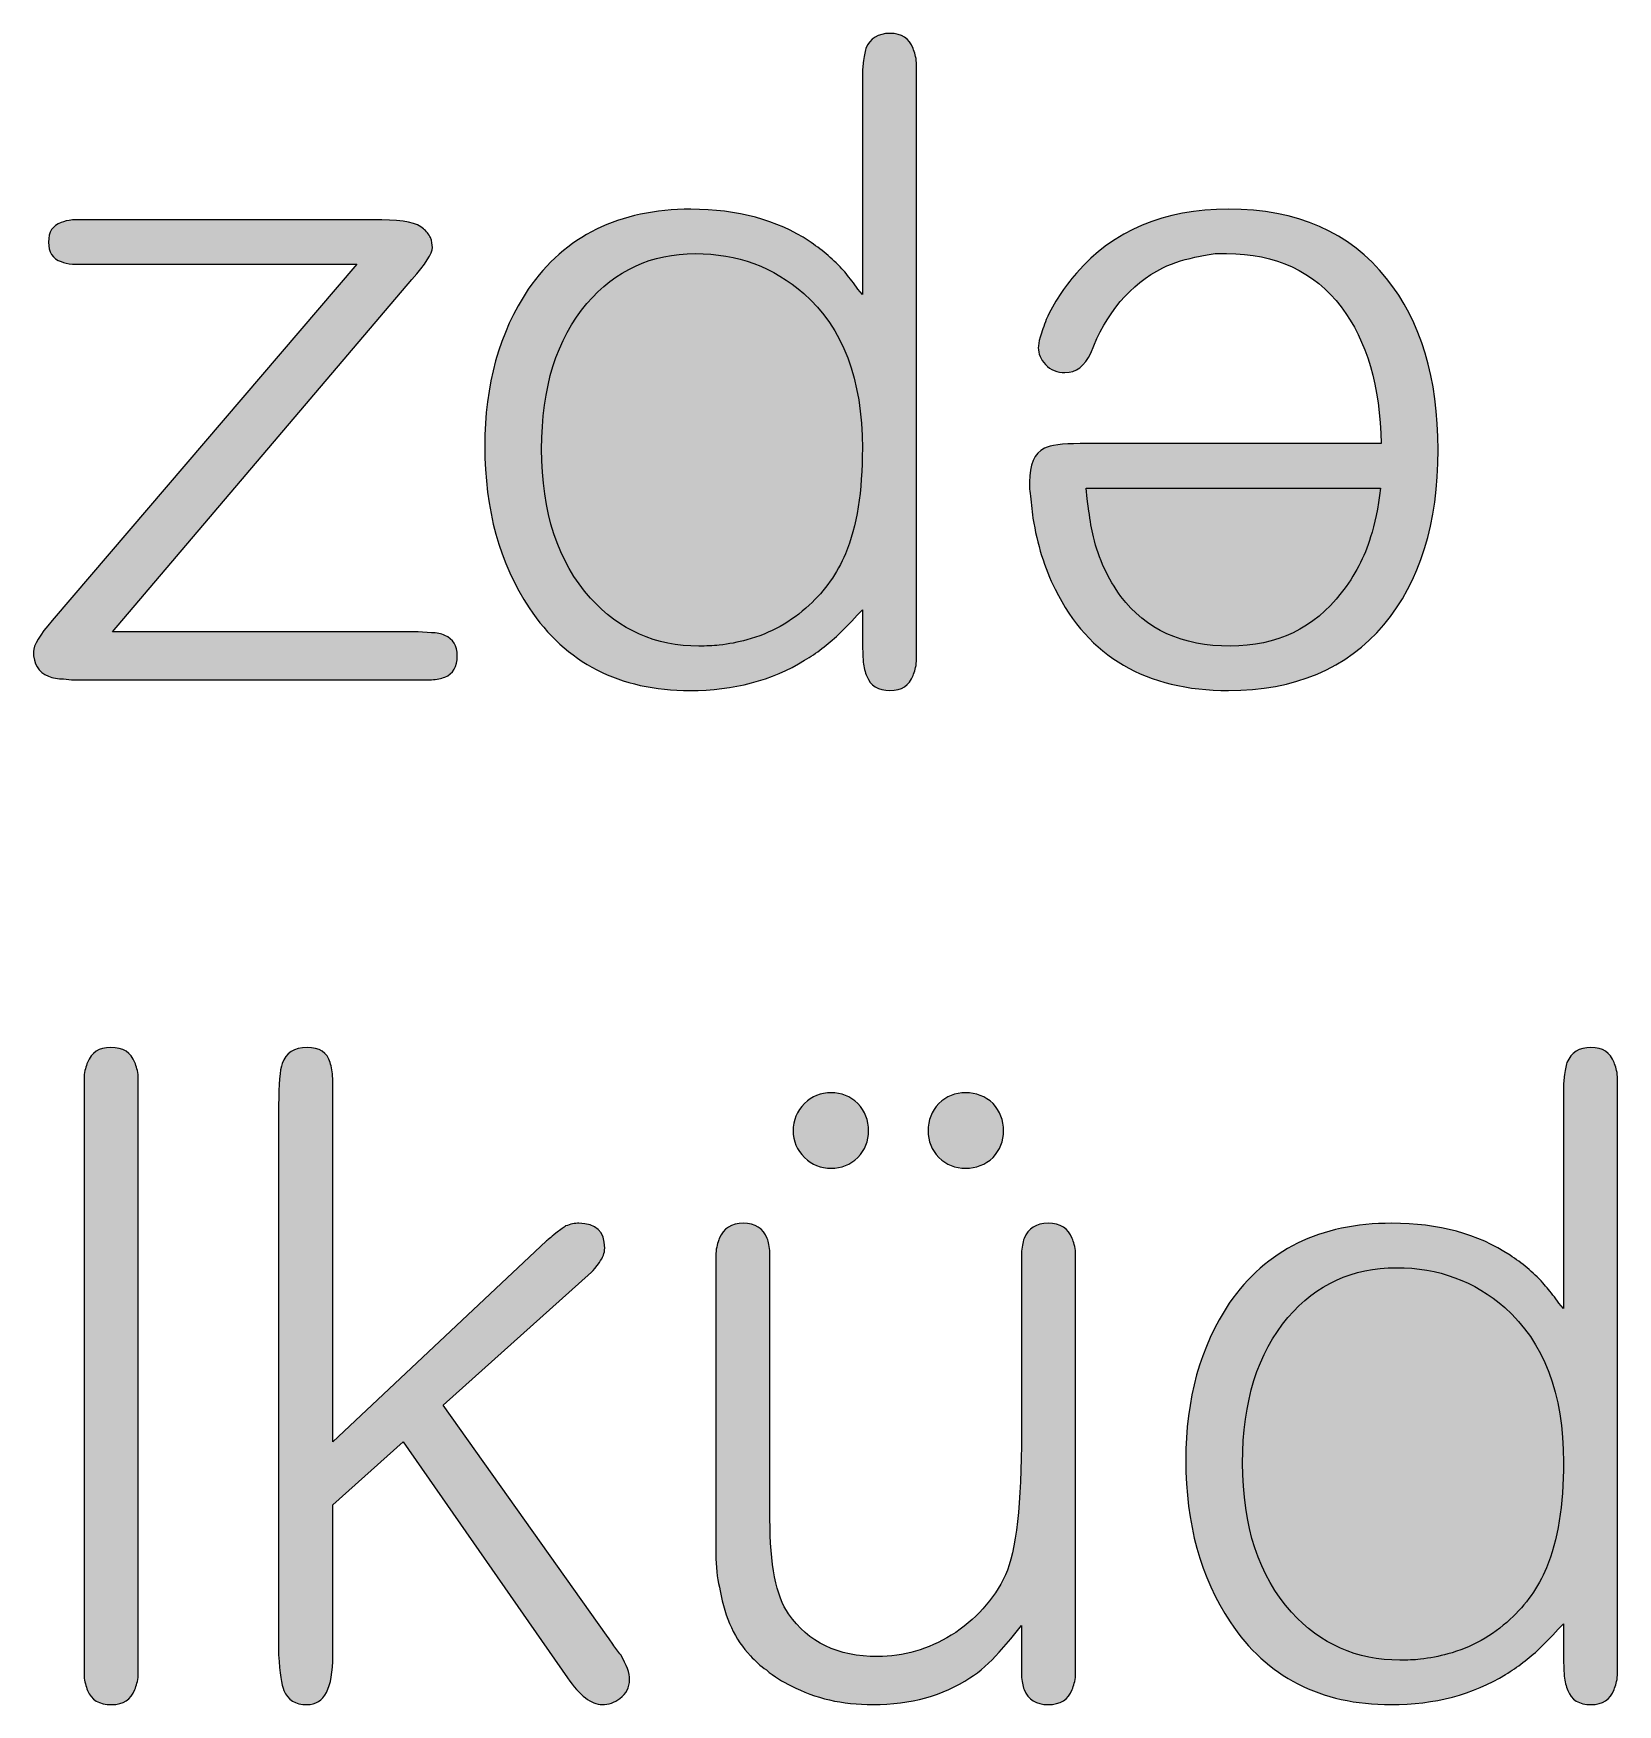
# Model space of a CAD drawing. Header units: centimetres. Extents: x -18.6 to 18.8, y -13 to 11.8.
# Drawn here: x -17.421 to -16.801, y -11.728 to -11.075 of the extents above; entities that cross this region are included whole.
import ezdxf

# ---------------------------------------------------------------- set-up
doc = ezdxf.new("R2010")
doc.units = ezdxf.units.CM
doc.header["$MEASUREMENT"] = 0
doc.layers.add('Layer 1', color=7, linetype='Continuous')

msp = doc.modelspace()

# ---------------------------------------------------------------- hatches: boundary and pattern name
at = {"layer": 'Layer 1', "true_color": 0x373435}
h = msp.add_hatch(color=250, dxfattribs=at)
edge = h.paths.add_edge_path()
edge.add_spline(control_points=[(-17.09627, -11.09196), (-17.09627, -11.08941), (-17.09616, -11.08744), (-17.09593, -11.08605), (-17.09569, -11.08373), (-17.09535, -11.08188), (-17.09489, -11.08049), (-17.09327, -11.07656), (-17.09014, -11.07459), (-17.0855, -11.07459), (-17.08087, -11.07459), (-17.07786, -11.07656), (-17.07647, -11.08049), (-17.07578, -11.08188), (-17.07531, -11.08373), (-17.07508, -11.08605), (-17.07508, -11.08605), (-17.07508, -11.32013), (-17.07508, -11.32013), (-17.07531, -11.32245), (-17.07578, -11.32429), (-17.07647, -11.32568), (-17.07786, -11.32962), (-17.08087, -11.33158), (-17.0855, -11.33158), (-17.09014, -11.33158), (-17.09315, -11.32974), (-17.09454, -11.32603), (-17.09524, -11.32442), (-17.09569, -11.32256), (-17.09593, -11.32047), (-17.09593, -11.32047), (-17.09627, -11.31422), (-17.09627, -11.31422), (-17.09627, -11.31422), (-17.09627, -11.29998), (-17.09627, -11.29998), (-17.09627, -11.29998), (-17.09836, -11.30207), (-17.09836, -11.30207), (-17.09836, -11.30207), (-17.10045, -11.3045), (-17.10045, -11.3045), (-17.10229, -11.30635), (-17.10404, -11.30809), (-17.10567, -11.30971), (-17.10983, -11.31364), (-17.11423, -11.317), (-17.11887, -11.31978), (-17.1316, -11.32765), (-17.14655, -11.33158), (-17.1637, -11.33158), (-17.19127, -11.33158), (-17.21224, -11.32082), (-17.22661, -11.29929), (-17.23819, -11.28192), (-17.24397, -11.26085), (-17.24397, -11.23608), (-17.24397, -11.212), (-17.23831, -11.19151), (-17.22695, -11.17461), (-17.21258, -11.15377), (-17.19139, -11.14335), (-17.16336, -11.14335), (-17.14504, -11.14335), (-17.12963, -11.14752), (-17.11712, -11.15585), (-17.11249, -11.15887), (-17.1082, -11.16246), (-17.10427, -11.16662), (-17.10287, -11.16824), (-17.10137, -11.17009), (-17.09975, -11.17217), (-17.09975, -11.17217), (-17.09801, -11.17461), (-17.09801, -11.17461), (-17.09801, -11.17461), (-17.09627, -11.17669), (-17.09627, -11.17669), (-17.09627, -11.17669), (-17.09627, -11.09196), (-17.09627, -11.09196)], knot_values=[0, 0, 0, 0, 0.037037, 0.037037, 0.037037, 0.074074, 0.074074, 0.074074, 0.111111, 0.111111, 0.111111, 0.148148, 0.148148, 0.148148, 0.185185, 0.185185, 0.185185, 0.222222, 0.222222, 0.222222, 0.259259, 0.259259, 0.259259, 0.296296, 0.296296, 0.296296, 0.333333, 0.333333, 0.333333, 0.37037, 0.37037, 0.37037, 0.407407, 0.407407, 0.407407, 0.444444, 0.444444, 0.444444, 0.481481, 0.481481, 0.481481, 0.518519, 0.518519, 0.518519, 0.555556, 0.555556, 0.555556, 0.592593, 0.592593, 0.592593, 0.62963, 0.62963, 0.62963, 0.666667, 0.666667, 0.666667, 0.703704, 0.703704, 0.703704, 0.740741, 0.740741, 0.740741, 0.777778, 0.777778, 0.777778, 0.814815, 0.814815, 0.814815, 0.851852, 0.851852, 0.851852, 0.888889, 0.888889, 0.888889, 0.925926, 0.925926, 0.925926, 0.962963, 0.962963, 0.962963, 1, 1, 1, 1], degree=3, periodic=1)
h = msp.add_hatch(color=250, dxfattribs=at)
edge = h.paths.add_edge_path()
edge.add_spline(control_points=[(-16.8933, -11.23504), (-16.89377, -11.21258), (-16.89898, -11.19475), (-16.90894, -11.18156), (-16.91961, -11.16767), (-16.93456, -11.16072), (-16.95378, -11.16072), (-16.95378, -11.16072), (-16.95831, -11.16072), (-16.95831, -11.16072), (-16.96039, -11.16095), (-16.96235, -11.1613), (-16.96421, -11.16177), (-16.96953, -11.16269), (-16.97441, -11.16419), (-16.9788, -11.16627), (-16.99155, -11.17275), (-17.00092, -11.18387), (-17.00695, -11.19961), (-17.00927, -11.20471), (-17.01263, -11.20725), (-17.01704, -11.20725), (-17.02005, -11.20725), (-17.02259, -11.20622), (-17.02468, -11.20413), (-17.02653, -11.20205), (-17.02746, -11.19985), (-17.02746, -11.19753), (-17.02746, -11.19661), (-17.02723, -11.19522), (-17.02677, -11.19337), (-17.02607, -11.19128), (-17.02525, -11.18896), (-17.02433, -11.18642), (-17.02132, -11.17993), (-17.01738, -11.17391), (-17.01251, -11.16836), (-16.99815, -11.15169), (-16.97835, -11.14335), (-16.95309, -11.14335), (-16.92621, -11.14335), (-16.90559, -11.15238), (-16.89122, -11.17045), (-16.87779, -11.18711), (-16.87107, -11.20946), (-16.87107, -11.23747), (-16.87107, -11.26618), (-16.87813, -11.28898), (-16.89227, -11.30589), (-16.90686, -11.32302), (-16.92713, -11.33158), (-16.95309, -11.33158), (-16.98529, -11.33158), (-17.00788, -11.31839), (-17.02086, -11.292), (-17.02503, -11.28366), (-17.02793, -11.2744), (-17.02954, -11.26421), (-17.03001, -11.26074), (-17.03035, -11.2575), (-17.03059, -11.25448), (-17.03081, -11.25333), (-17.03093, -11.25229), (-17.03093, -11.25137), (-17.03093, -11.25137), (-17.03093, -11.24998), (-17.03093, -11.24998), (-17.03093, -11.24326), (-17.02896, -11.23887), (-17.02503, -11.23677), (-17.02272, -11.23562), (-17.01809, -11.23504), (-17.01113, -11.23504), (-17.01113, -11.23504), (-16.8933, -11.23504), (-16.8933, -11.23504)], knot_values=[0, 0, 0, 0, 0.04, 0.04, 0.04, 0.08, 0.08, 0.08, 0.12, 0.12, 0.12, 0.16, 0.16, 0.16, 0.2, 0.2, 0.2, 0.24, 0.24, 0.24, 0.28, 0.28, 0.28, 0.32, 0.32, 0.32, 0.36, 0.36, 0.36, 0.4, 0.4, 0.4, 0.44, 0.44, 0.44, 0.48, 0.48, 0.48, 0.52, 0.52, 0.52, 0.56, 0.56, 0.56, 0.6, 0.6, 0.6, 0.64, 0.64, 0.64, 0.68, 0.68, 0.68, 0.72, 0.72, 0.72, 0.76, 0.76, 0.76, 0.8, 0.8, 0.8, 0.84, 0.84, 0.84, 0.88, 0.88, 0.88, 0.92, 0.92, 0.92, 0.96, 0.96, 0.96, 1, 1, 1, 1], degree=3, periodic=1)
h = msp.add_hatch(color=250, dxfattribs=at)
edge = h.paths.add_edge_path()
edge.add_spline(control_points=[(-17.40523, -11.16488), (-17.40708, -11.16466), (-17.40858, -11.1643), (-17.40974, -11.16385), (-17.413, -11.16269), (-17.41462, -11.16014), (-17.41462, -11.1562), (-17.41462, -11.15227), (-17.413, -11.14972), (-17.40974, -11.14856), (-17.40858, -11.1481), (-17.40708, -11.14775), (-17.40523, -11.14752), (-17.40523, -11.14752), (-17.28429, -11.14752), (-17.28429, -11.14752), (-17.27571, -11.14752), (-17.27028, -11.14868), (-17.26796, -11.15099), (-17.2668, -11.15192), (-17.26588, -11.15308), (-17.26518, -11.15446), (-17.26472, -11.15585), (-17.26449, -11.15713), (-17.26449, -11.15829), (-17.26449, -11.16061), (-17.26715, -11.16477), (-17.27247, -11.17079), (-17.27247, -11.17079), (-17.38959, -11.30866), (-17.38959, -11.30866), (-17.38959, -11.30866), (-17.27004, -11.30866), (-17.27004, -11.30866), (-17.27004, -11.30866), (-17.26483, -11.30902), (-17.26483, -11.30902), (-17.26274, -11.30902), (-17.261, -11.30936), (-17.25961, -11.31006), (-17.25637, -11.31145), (-17.25475, -11.31411), (-17.25475, -11.31805), (-17.25475, -11.32221), (-17.25637, -11.32499), (-17.25961, -11.32638), (-17.261, -11.32684), (-17.26274, -11.32719), (-17.26483, -11.32742), (-17.26483, -11.32742), (-17.40558, -11.32742), (-17.40558, -11.32742), (-17.40558, -11.32742), (-17.4087, -11.32708), (-17.4087, -11.32708), (-17.41103, -11.32708), (-17.413, -11.32673), (-17.41462, -11.32603), (-17.41856, -11.32442), (-17.42053, -11.32117), (-17.42053, -11.31631), (-17.42053, -11.314), (-17.41809, -11.30994), (-17.41322, -11.30416), (-17.41322, -11.30416), (-17.29403, -11.16488), (-17.29403, -11.16488), (-17.29403, -11.16488), (-17.40523, -11.16488), (-17.40523, -11.16488)], knot_values=[0, 0, 0, 0, 0.043478, 0.043478, 0.043478, 0.086957, 0.086957, 0.086957, 0.130435, 0.130435, 0.130435, 0.173913, 0.173913, 0.173913, 0.217391, 0.217391, 0.217391, 0.26087, 0.26087, 0.26087, 0.304348, 0.304348, 0.304348, 0.347826, 0.347826, 0.347826, 0.391304, 0.391304, 0.391304, 0.434783, 0.434783, 0.434783, 0.478261, 0.478261, 0.478261, 0.521739, 0.521739, 0.521739, 0.565217, 0.565217, 0.565217, 0.608696, 0.608696, 0.608696, 0.652174, 0.652174, 0.652174, 0.695652, 0.695652, 0.695652, 0.73913, 0.73913, 0.73913, 0.782609, 0.782609, 0.782609, 0.826087, 0.826087, 0.826087, 0.869565, 0.869565, 0.869565, 0.913043, 0.913043, 0.913043, 0.956522, 0.956522, 0.956522, 1, 1, 1, 1], degree=3, periodic=1)
h = msp.add_hatch(color=250, dxfattribs=at)
edge = h.paths.add_edge_path()
edge.add_spline(control_points=[(-17.22174, -11.23713), (-17.22174, -11.2619), (-17.21537, -11.28135), (-17.20262, -11.29547), (-17.19127, -11.30797), (-17.17714, -11.31422), (-17.16022, -11.31422), (-17.15744, -11.31422), (-17.15478, -11.31411), (-17.15223, -11.31387), (-17.14852, -11.31342), (-17.14493, -11.31272), (-17.14145, -11.31179), (-17.13218, -11.30924), (-17.12408, -11.30473), (-17.11712, -11.29824), (-17.11088, -11.29246), (-17.10612, -11.28574), (-17.10287, -11.27811), (-17.09848, -11.26745), (-17.09627, -11.25368), (-17.09627, -11.23677), (-17.09627, -11.20992), (-17.10392, -11.18977), (-17.11921, -11.17635), (-17.13102, -11.16593), (-17.14516, -11.16072), (-17.16161, -11.16072), (-17.17876, -11.16072), (-17.19289, -11.1672), (-17.20401, -11.18017), (-17.21582, -11.19406), (-17.22174, -11.21304), (-17.22174, -11.23713)], knot_values=[0, 0, 0, 0, 0.090909, 0.090909, 0.090909, 0.181818, 0.181818, 0.181818, 0.272727, 0.272727, 0.272727, 0.363636, 0.363636, 0.363636, 0.454545, 0.454545, 0.454545, 0.545455, 0.545455, 0.545455, 0.636364, 0.636364, 0.636364, 0.727273, 0.727273, 0.727273, 0.818182, 0.818182, 0.818182, 0.909091, 0.909091, 0.909091, 1, 1, 1, 1], degree=3, periodic=1)
h = msp.add_hatch(color=250, dxfattribs=at)
edge = h.paths.add_edge_path()
edge.add_spline(control_points=[(-17.00869, -11.2524), (-17.00869, -11.2524), (-17.00835, -11.25658), (-17.00835, -11.25658), (-17.00835, -11.25658), (-17.00766, -11.26143), (-17.00766, -11.26143), (-17.00719, -11.26514), (-17.00661, -11.2685), (-17.00592, -11.27151), (-17.00383, -11.28008), (-17.00023, -11.28783), (-16.99513, -11.29477), (-16.9854, -11.30774), (-16.97116, -11.31422), (-16.95239, -11.31422), (-16.93409, -11.31422), (-16.91961, -11.30728), (-16.90894, -11.29339), (-16.90362, -11.28667), (-16.89979, -11.27938), (-16.89748, -11.27151), (-16.89585, -11.26664), (-16.89458, -11.26027), (-16.89366, -11.2524), (-16.89366, -11.2524), (-17.00869, -11.2524), (-17.00869, -11.2524)], knot_values=[0, 0, 0, 0, 0.111111, 0.111111, 0.111111, 0.222222, 0.222222, 0.222222, 0.333333, 0.333333, 0.333333, 0.444444, 0.444444, 0.444444, 0.555556, 0.555556, 0.555556, 0.666667, 0.666667, 0.666667, 0.777778, 0.777778, 0.777778, 0.888889, 0.888889, 0.888889, 1, 1, 1, 1], degree=3, periodic=1)
h = msp.add_hatch(color=250, dxfattribs=at)
edge = h.paths.add_edge_path()
edge.add_spline(control_points=[(-17.37951, -11.71674), (-17.37974, -11.71906), (-17.38021, -11.7209), (-17.38091, -11.7223), (-17.3823, -11.72624), (-17.38531, -11.7282), (-17.38994, -11.7282), (-17.3948, -11.7282), (-17.39794, -11.72635), (-17.39933, -11.72264), (-17.40002, -11.72103), (-17.40049, -11.71917), (-17.40071, -11.71709), (-17.40071, -11.71709), (-17.40071, -11.48266), (-17.40071, -11.48266), (-17.40049, -11.48034), (-17.40002, -11.47849), (-17.39933, -11.4771), (-17.39794, -11.47317), (-17.39491, -11.4712), (-17.39028, -11.4712), (-17.38543, -11.4712), (-17.3823, -11.47317), (-17.38091, -11.4771), (-17.38021, -11.47849), (-17.37974, -11.48034), (-17.37951, -11.48266), (-17.37951, -11.48266), (-17.37951, -11.71674), (-17.37951, -11.71674)], knot_values=[0, 0, 0, 0, 0.1, 0.1, 0.1, 0.2, 0.2, 0.2, 0.3, 0.3, 0.3, 0.4, 0.4, 0.4, 0.5, 0.5, 0.5, 0.6, 0.6, 0.6, 0.7, 0.7, 0.7, 0.8, 0.8, 0.8, 0.9, 0.9, 0.9, 1, 1, 1, 1], degree=3, periodic=1)
h = msp.add_hatch(color=250, dxfattribs=at)
edge = h.paths.add_edge_path()
edge.add_spline(control_points=[(-17.3034, -11.65006), (-17.3034, -11.65006), (-17.3034, -11.70909), (-17.3034, -11.70909), (-17.3034, -11.72183), (-17.30676, -11.7282), (-17.31349, -11.7282), (-17.31812, -11.7282), (-17.32112, -11.72635), (-17.32253, -11.72264), (-17.32345, -11.72056), (-17.32415, -11.71593), (-17.32461, -11.70875), (-17.32461, -11.70875), (-17.32461, -11.49378), (-17.32461, -11.49378), (-17.32461, -11.48544), (-17.32415, -11.48), (-17.32323, -11.47745), (-17.32182, -11.47328), (-17.31859, -11.4712), (-17.31349, -11.4712), (-17.30862, -11.4712), (-17.30561, -11.47317), (-17.30445, -11.4771), (-17.30398, -11.47873), (-17.30364, -11.48081), (-17.3034, -11.48336), (-17.3034, -11.48336), (-17.3034, -11.6254), (-17.3034, -11.6254), (-17.3034, -11.6254), (-17.22, -11.54691), (-17.22, -11.54691), (-17.21953, -11.54668), (-17.21826, -11.54564), (-17.21618, -11.54378), (-17.21618, -11.54378), (-17.21374, -11.54205), (-17.21374, -11.54205), (-17.21305, -11.54159), (-17.21258, -11.54123), (-17.21235, -11.54101), (-17.2105, -11.54031), (-17.20876, -11.53996), (-17.20714, -11.53996), (-17.20042, -11.53996), (-17.19706, -11.5432), (-17.19706, -11.54969), (-17.19706, -11.55154), (-17.19776, -11.55339), (-17.19915, -11.55525), (-17.19915, -11.55525), (-17.20088, -11.55768), (-17.20088, -11.55768), (-17.20088, -11.55768), (-17.20157, -11.55838), (-17.20157, -11.55838), (-17.20157, -11.55838), (-17.20227, -11.55907), (-17.20227, -11.55907), (-17.20227, -11.55907), (-17.26031, -11.61116), (-17.26031, -11.61116), (-17.26031, -11.61116), (-17.19636, -11.70111), (-17.19636, -11.70111), (-17.19636, -11.70111), (-17.19533, -11.7025), (-17.19533, -11.7025), (-17.19533, -11.7025), (-17.19394, -11.70458), (-17.19394, -11.70458), (-17.19278, -11.70621), (-17.19173, -11.70759), (-17.1908, -11.70875), (-17.18848, -11.71269), (-17.18733, -11.71593), (-17.18733, -11.71848), (-17.18733, -11.72148), (-17.18861, -11.72392), (-17.19114, -11.72577), (-17.19325, -11.72739), (-17.19556, -11.7282), (-17.1981, -11.7282), (-17.20227, -11.7282), (-17.20679, -11.72472), (-17.21166, -11.71778), (-17.21166, -11.71778), (-17.27595, -11.6254), (-17.27595, -11.6254), (-17.27595, -11.6254), (-17.3034, -11.65006), (-17.3034, -11.65006)], knot_values=[0, 0, 0, 0, 0.032258, 0.032258, 0.032258, 0.064516, 0.064516, 0.064516, 0.096774, 0.096774, 0.096774, 0.129032, 0.129032, 0.129032, 0.16129, 0.16129, 0.16129, 0.193548, 0.193548, 0.193548, 0.225806, 0.225806, 0.225806, 0.258065, 0.258065, 0.258065, 0.290323, 0.290323, 0.290323, 0.322581, 0.322581, 0.322581, 0.354839, 0.354839, 0.354839, 0.387097, 0.387097, 0.387097, 0.419355, 0.419355, 0.419355, 0.451613, 0.451613, 0.451613, 0.483871, 0.483871, 0.483871, 0.516129, 0.516129, 0.516129, 0.548387, 0.548387, 0.548387, 0.580645, 0.580645, 0.580645, 0.612903, 0.612903, 0.612903, 0.645161, 0.645161, 0.645161, 0.677419, 0.677419, 0.677419, 0.709677, 0.709677, 0.709677, 0.741935, 0.741935, 0.741935, 0.774194, 0.774194, 0.774194, 0.806452, 0.806452, 0.806452, 0.83871, 0.83871, 0.83871, 0.870968, 0.870968, 0.870968, 0.903226, 0.903226, 0.903226, 0.935484, 0.935484, 0.935484, 0.967742, 0.967742, 0.967742, 1, 1, 1, 1], degree=3, periodic=1)
h = msp.add_hatch(color=250, dxfattribs=at)
edge = h.paths.add_edge_path()
edge.add_spline(control_points=[(-16.82206, -11.48857), (-16.82206, -11.48602), (-16.82195, -11.48405), (-16.82172, -11.48266), (-16.82149, -11.48034), (-16.82114, -11.47849), (-16.82068, -11.4771), (-16.81906, -11.47317), (-16.81593, -11.4712), (-16.81129, -11.4712), (-16.80666, -11.4712), (-16.80365, -11.47317), (-16.80226, -11.4771), (-16.80157, -11.47849), (-16.8011, -11.48034), (-16.80087, -11.48266), (-16.80087, -11.48266), (-16.80087, -11.71674), (-16.80087, -11.71674), (-16.8011, -11.71906), (-16.80157, -11.7209), (-16.80226, -11.7223), (-16.80365, -11.72624), (-16.80666, -11.7282), (-16.81129, -11.7282), (-16.81593, -11.7282), (-16.81895, -11.72635), (-16.82033, -11.72264), (-16.82103, -11.72103), (-16.82149, -11.71917), (-16.82172, -11.71709), (-16.82172, -11.71709), (-16.82206, -11.71083), (-16.82206, -11.71083), (-16.82206, -11.71083), (-16.82206, -11.69659), (-16.82206, -11.69659), (-16.82206, -11.69659), (-16.82416, -11.69868), (-16.82416, -11.69868), (-16.82416, -11.69868), (-16.82624, -11.70111), (-16.82624, -11.70111), (-16.8281, -11.70296), (-16.82983, -11.7047), (-16.83146, -11.70632), (-16.83562, -11.71025), (-16.84002, -11.71361), (-16.84466, -11.7164), (-16.85741, -11.72427), (-16.87235, -11.7282), (-16.8895, -11.7282), (-16.91707, -11.7282), (-16.93803, -11.71743), (-16.9524, -11.6959), (-16.96399, -11.67854), (-16.96977, -11.65746), (-16.96977, -11.63269), (-16.96977, -11.60862), (-16.9641, -11.58812), (-16.95274, -11.57122), (-16.93837, -11.55038), (-16.91718, -11.53996), (-16.88915, -11.53996), (-16.87083, -11.53996), (-16.85543, -11.54413), (-16.84292, -11.55247), (-16.83828, -11.55548), (-16.834, -11.55907), (-16.83007, -11.56323), (-16.82868, -11.56486), (-16.82716, -11.5667), (-16.82554, -11.56879), (-16.82554, -11.56879), (-16.8238, -11.57122), (-16.8238, -11.57122), (-16.8238, -11.57122), (-16.82206, -11.57331), (-16.82206, -11.57331), (-16.82206, -11.57331), (-16.82206, -11.48857), (-16.82206, -11.48857)], knot_values=[0, 0, 0, 0, 0.037037, 0.037037, 0.037037, 0.074074, 0.074074, 0.074074, 0.111111, 0.111111, 0.111111, 0.148148, 0.148148, 0.148148, 0.185185, 0.185185, 0.185185, 0.222222, 0.222222, 0.222222, 0.259259, 0.259259, 0.259259, 0.296296, 0.296296, 0.296296, 0.333333, 0.333333, 0.333333, 0.37037, 0.37037, 0.37037, 0.407407, 0.407407, 0.407407, 0.444444, 0.444444, 0.444444, 0.481481, 0.481481, 0.481481, 0.518519, 0.518519, 0.518519, 0.555556, 0.555556, 0.555556, 0.592593, 0.592593, 0.592593, 0.62963, 0.62963, 0.62963, 0.666667, 0.666667, 0.666667, 0.703704, 0.703704, 0.703704, 0.740741, 0.740741, 0.740741, 0.777778, 0.777778, 0.777778, 0.814815, 0.814815, 0.814815, 0.851852, 0.851852, 0.851852, 0.888889, 0.888889, 0.888889, 0.925926, 0.925926, 0.925926, 0.962963, 0.962963, 0.962963, 1, 1, 1, 1], degree=3, periodic=1)
h = msp.add_hatch(color=250, dxfattribs=at)
edge = h.paths.add_edge_path()
edge.add_spline(control_points=[(-17.09384, -11.50384), (-17.09384, -11.50778), (-17.09524, -11.51126), (-17.09801, -11.51426), (-17.10102, -11.51704), (-17.10451, -11.51844), (-17.10844, -11.51844), (-17.11261, -11.51844), (-17.11609, -11.51704), (-17.11887, -11.51426), (-17.12188, -11.51126), (-17.12339, -11.50778), (-17.12339, -11.50384), (-17.12339, -11.49968), (-17.12188, -11.49609), (-17.11887, -11.49308), (-17.11609, -11.4903), (-17.11261, -11.48891), (-17.10844, -11.48891), (-17.10451, -11.48891), (-17.10102, -11.4903), (-17.09801, -11.49308), (-17.09524, -11.49609), (-17.09384, -11.49968), (-17.09384, -11.50384)], knot_values=[0, 0, 0, 0, 0.125, 0.125, 0.125, 0.25, 0.25, 0.25, 0.375, 0.375, 0.375, 0.5, 0.5, 0.5, 0.625, 0.625, 0.625, 0.75, 0.75, 0.75, 0.875, 0.875, 0.875, 1, 1, 1, 1], degree=3, periodic=1)
h = msp.add_hatch(color=250, dxfattribs=at)
edge = h.paths.add_edge_path()
edge.add_spline(control_points=[(-17.04102, -11.50384), (-17.04102, -11.50778), (-17.04241, -11.51126), (-17.04518, -11.51426), (-17.04821, -11.51704), (-17.05179, -11.51844), (-17.05595, -11.51844), (-17.0599, -11.51844), (-17.06338, -11.51704), (-17.06638, -11.51426), (-17.06917, -11.51126), (-17.07056, -11.50778), (-17.07056, -11.50384), (-17.07056, -11.49968), (-17.06917, -11.49609), (-17.06638, -11.49308), (-17.06338, -11.4903), (-17.0599, -11.48891), (-17.05595, -11.48891), (-17.05179, -11.48891), (-17.04821, -11.4903), (-17.04518, -11.49308), (-17.04241, -11.49609), (-17.04102, -11.49968), (-17.04102, -11.50384)], knot_values=[0, 0, 0, 0, 0.125, 0.125, 0.125, 0.25, 0.25, 0.25, 0.375, 0.375, 0.375, 0.5, 0.5, 0.5, 0.625, 0.625, 0.625, 0.75, 0.75, 0.75, 0.875, 0.875, 0.875, 1, 1, 1, 1], degree=3, periodic=1)
h = msp.add_hatch(color=250, dxfattribs=at)
edge = h.paths.add_edge_path()
edge.add_spline(control_points=[(-17.15362, -11.55178), (-17.15339, -11.54946), (-17.15293, -11.54749), (-17.15223, -11.54587), (-17.15061, -11.54193), (-17.14748, -11.53996), (-17.14284, -11.53996), (-17.13821, -11.53996), (-17.13509, -11.54193), (-17.13346, -11.54587), (-17.13299, -11.54726), (-17.13265, -11.54911), (-17.13242, -11.55143), (-17.13242, -11.55143), (-17.13242, -11.65562), (-17.13242, -11.65562), (-17.13242, -11.67344), (-17.12998, -11.68583), (-17.12512, -11.69277), (-17.11747, -11.70389), (-17.10589, -11.70945), (-17.09037, -11.70945), (-17.08018, -11.70945), (-17.07056, -11.70667), (-17.06152, -11.70111), (-17.05202, -11.69509), (-17.04495, -11.68722), (-17.04032, -11.67749), (-17.03615, -11.66824), (-17.03407, -11.64971), (-17.03407, -11.62193), (-17.03407, -11.62193), (-17.03407, -11.55178), (-17.03407, -11.55178), (-17.03384, -11.54946), (-17.03349, -11.54749), (-17.03302, -11.54587), (-17.03141, -11.54193), (-17.02827, -11.53996), (-17.02364, -11.53996), (-17.01878, -11.53996), (-17.01564, -11.54193), (-17.01426, -11.54587), (-17.01356, -11.54726), (-17.0131, -11.54911), (-17.01287, -11.55143), (-17.01287, -11.55143), (-17.01287, -11.71674), (-17.01287, -11.71674), (-17.0131, -11.71906), (-17.01356, -11.7209), (-17.01426, -11.7223), (-17.01564, -11.72624), (-17.01878, -11.7282), (-17.02364, -11.7282), (-17.02827, -11.7282), (-17.03141, -11.72624), (-17.03302, -11.7223), (-17.03349, -11.7209), (-17.03384, -11.71906), (-17.03407, -11.71674), (-17.03407, -11.71674), (-17.03407, -11.69729), (-17.03407, -11.69729), (-17.03407, -11.69729), (-17.03823, -11.7025), (-17.03823, -11.7025), (-17.03823, -11.7025), (-17.04275, -11.70771), (-17.04275, -11.70771), (-17.04647, -11.71188), (-17.05029, -11.71524), (-17.05422, -11.71778), (-17.06465, -11.72472), (-17.07728, -11.7282), (-17.09211, -11.7282), (-17.10415, -11.7282), (-17.11481, -11.72577), (-17.12408, -11.7209), (-17.12755, -11.71929), (-17.13079, -11.7172), (-17.13382, -11.71466), (-17.13613, -11.71303), (-17.13821, -11.71119), (-17.14006, -11.70909), (-17.14608, -11.70285), (-17.15003, -11.6944), (-17.15188, -11.68375), (-17.15281, -11.68004), (-17.15339, -11.67588), (-17.15362, -11.67124), (-17.15362, -11.67124), (-17.15362, -11.55178), (-17.15362, -11.55178)], knot_values=[0, 0, 0, 0, 0.032258, 0.032258, 0.032258, 0.064516, 0.064516, 0.064516, 0.096774, 0.096774, 0.096774, 0.129032, 0.129032, 0.129032, 0.16129, 0.16129, 0.16129, 0.193548, 0.193548, 0.193548, 0.225806, 0.225806, 0.225806, 0.258065, 0.258065, 0.258065, 0.290323, 0.290323, 0.290323, 0.322581, 0.322581, 0.322581, 0.354839, 0.354839, 0.354839, 0.387097, 0.387097, 0.387097, 0.419355, 0.419355, 0.419355, 0.451613, 0.451613, 0.451613, 0.483871, 0.483871, 0.483871, 0.516129, 0.516129, 0.516129, 0.548387, 0.548387, 0.548387, 0.580645, 0.580645, 0.580645, 0.612903, 0.612903, 0.612903, 0.645161, 0.645161, 0.645161, 0.677419, 0.677419, 0.677419, 0.709677, 0.709677, 0.709677, 0.741935, 0.741935, 0.741935, 0.774194, 0.774194, 0.774194, 0.806452, 0.806452, 0.806452, 0.83871, 0.83871, 0.83871, 0.870968, 0.870968, 0.870968, 0.903226, 0.903226, 0.903226, 0.935484, 0.935484, 0.935484, 0.967742, 0.967742, 0.967742, 1, 1, 1, 1], degree=3, periodic=1)
h = msp.add_hatch(color=250, dxfattribs=at)
edge = h.paths.add_edge_path()
edge.add_spline(control_points=[(-16.94754, -11.63374), (-16.94754, -11.65851), (-16.94116, -11.67796), (-16.92841, -11.69208), (-16.91707, -11.70458), (-16.90293, -11.71083), (-16.88602, -11.71083), (-16.88323, -11.71083), (-16.88057, -11.71072), (-16.87802, -11.71049), (-16.87431, -11.71003), (-16.87072, -11.70933), (-16.86725, -11.7084), (-16.85798, -11.70585), (-16.84987, -11.70135), (-16.84292, -11.69486), (-16.83667, -11.68907), (-16.83192, -11.68235), (-16.82868, -11.67472), (-16.82427, -11.66406), (-16.82206, -11.65029), (-16.82206, -11.63338), (-16.82206, -11.60653), (-16.82972, -11.58639), (-16.84501, -11.57296), (-16.85683, -11.56254), (-16.87096, -11.55733), (-16.88741, -11.55733), (-16.90456, -11.55733), (-16.91868, -11.56381), (-16.92981, -11.57678), (-16.94161, -11.59067), (-16.94754, -11.60965), (-16.94754, -11.63374)], knot_values=[0, 0, 0, 0, 0.090909, 0.090909, 0.090909, 0.181818, 0.181818, 0.181818, 0.272727, 0.272727, 0.272727, 0.363636, 0.363636, 0.363636, 0.454545, 0.454545, 0.454545, 0.545455, 0.545455, 0.545455, 0.636364, 0.636364, 0.636364, 0.727273, 0.727273, 0.727273, 0.818182, 0.818182, 0.818182, 0.909091, 0.909091, 0.909091, 1, 1, 1, 1], degree=3, periodic=1)

# ---------------------------------------------------------------- linework, layer by layer
at = {"layer": 'Layer 1', "color": 250}
for points, knots in [([(-17.09627, -11.09196), (-17.09627, -11.08941), (-17.09616, -11.08744), (-17.09593, -11.08605), (-17.09569, -11.08373), (-17.09535, -11.08188), (-17.09489, -11.08049), (-17.09327, -11.07656), (-17.09014, -11.07459), (-17.0855, -11.07459), (-17.08087, -11.07459), (-17.07786, -11.07656), (-17.07647, -11.08049), (-17.07578, -11.08188), (-17.07531, -11.08373), (-17.07508, -11.08605), (-17.07508, -11.08605), (-17.07508, -11.32013), (-17.07508, -11.32013), (-17.07531, -11.32245), (-17.07578, -11.32429), (-17.07647, -11.32568), (-17.07786, -11.32962), (-17.08087, -11.33158), (-17.0855, -11.33158), (-17.09014, -11.33158), (-17.09315, -11.32974), (-17.09454, -11.32603), (-17.09524, -11.32442), (-17.09569, -11.32256), (-17.09593, -11.32047), (-17.09593, -11.32047), (-17.09627, -11.31422), (-17.09627, -11.31422), (-17.09627, -11.31422), (-17.09627, -11.29998), (-17.09627, -11.29998), (-17.09627, -11.29998), (-17.09836, -11.30207), (-17.09836, -11.30207), (-17.09836, -11.30207), (-17.10045, -11.3045), (-17.10045, -11.3045), (-17.10229, -11.30635), (-17.10404, -11.30809), (-17.10567, -11.30971), (-17.10983, -11.31364), (-17.11423, -11.317), (-17.11887, -11.31978), (-17.1316, -11.32765), (-17.14655, -11.33158), (-17.1637, -11.33158), (-17.19127, -11.33158), (-17.21224, -11.32082), (-17.22661, -11.29929), (-17.23819, -11.28192), (-17.24397, -11.26085), (-17.24397, -11.23608), (-17.24397, -11.212), (-17.23831, -11.19151), (-17.22695, -11.17461), (-17.21258, -11.15377), (-17.19139, -11.14335), (-17.16336, -11.14335), (-17.14504, -11.14335), (-17.12963, -11.14752), (-17.11712, -11.15585), (-17.11249, -11.15887), (-17.1082, -11.16246), (-17.10427, -11.16662), (-17.10287, -11.16824), (-17.10137, -11.17009), (-17.09975, -11.17217), (-17.09975, -11.17217), (-17.09801, -11.17461), (-17.09801, -11.17461), (-17.09801, -11.17461), (-17.09627, -11.17669), (-17.09627, -11.17669), (-17.09627, -11.17669), (-17.09627, -11.09196), (-17.09627, -11.09196)], [0, 0, 0, 0, 0.037037, 0.037037, 0.037037, 0.074074, 0.074074, 0.074074, 0.111111, 0.111111, 0.111111, 0.148148, 0.148148, 0.148148, 0.185185, 0.185185, 0.185185, 0.222222, 0.222222, 0.222222, 0.259259, 0.259259, 0.259259, 0.296296, 0.296296, 0.296296, 0.333333, 0.333333, 0.333333, 0.37037, 0.37037, 0.37037, 0.407407, 0.407407, 0.407407, 0.444444, 0.444444, 0.444444, 0.481481, 0.481481, 0.481481, 0.518519, 0.518519, 0.518519, 0.555556, 0.555556, 0.555556, 0.592593, 0.592593, 0.592593, 0.62963, 0.62963, 0.62963, 0.666667, 0.666667, 0.666667, 0.703704, 0.703704, 0.703704, 0.740741, 0.740741, 0.740741, 0.777778, 0.777778, 0.777778, 0.814815, 0.814815, 0.814815, 0.851852, 0.851852, 0.851852, 0.888889, 0.888889, 0.888889, 0.925926, 0.925926, 0.925926, 0.962963, 0.962963, 0.962963, 1, 1, 1, 1]), ([(-16.8933, -11.23504), (-16.89377, -11.21258), (-16.89898, -11.19475), (-16.90894, -11.18156), (-16.91961, -11.16767), (-16.93456, -11.16072), (-16.95378, -11.16072), (-16.95378, -11.16072), (-16.95831, -11.16072), (-16.95831, -11.16072), (-16.96039, -11.16095), (-16.96235, -11.1613), (-16.96421, -11.16177), (-16.96953, -11.16269), (-16.97441, -11.16419), (-16.9788, -11.16627), (-16.99155, -11.17275), (-17.00092, -11.18387), (-17.00695, -11.19961), (-17.00927, -11.20471), (-17.01263, -11.20725), (-17.01704, -11.20725), (-17.02005, -11.20725), (-17.02259, -11.20622), (-17.02468, -11.20413), (-17.02653, -11.20205), (-17.02746, -11.19985), (-17.02746, -11.19753), (-17.02746, -11.19661), (-17.02723, -11.19522), (-17.02677, -11.19337), (-17.02607, -11.19128), (-17.02525, -11.18896), (-17.02433, -11.18642), (-17.02132, -11.17993), (-17.01738, -11.17391), (-17.01251, -11.16836), (-16.99815, -11.15169), (-16.97835, -11.14335), (-16.95309, -11.14335), (-16.92621, -11.14335), (-16.90559, -11.15238), (-16.89122, -11.17045), (-16.87779, -11.18711), (-16.87107, -11.20946), (-16.87107, -11.23747), (-16.87107, -11.26618), (-16.87813, -11.28898), (-16.89227, -11.30589), (-16.90686, -11.32302), (-16.92713, -11.33158), (-16.95309, -11.33158), (-16.98529, -11.33158), (-17.00788, -11.31839), (-17.02086, -11.292), (-17.02503, -11.28366), (-17.02793, -11.2744), (-17.02954, -11.26421), (-17.03001, -11.26074), (-17.03035, -11.2575), (-17.03059, -11.25448), (-17.03081, -11.25333), (-17.03093, -11.25229), (-17.03093, -11.25137), (-17.03093, -11.25137), (-17.03093, -11.24998), (-17.03093, -11.24998), (-17.03093, -11.24326), (-17.02896, -11.23887), (-17.02503, -11.23677), (-17.02272, -11.23562), (-17.01809, -11.23504), (-17.01113, -11.23504), (-17.01113, -11.23504), (-16.8933, -11.23504), (-16.8933, -11.23504)], [0, 0, 0, 0, 0.04, 0.04, 0.04, 0.08, 0.08, 0.08, 0.12, 0.12, 0.12, 0.16, 0.16, 0.16, 0.2, 0.2, 0.2, 0.24, 0.24, 0.24, 0.28, 0.28, 0.28, 0.32, 0.32, 0.32, 0.36, 0.36, 0.36, 0.4, 0.4, 0.4, 0.44, 0.44, 0.44, 0.48, 0.48, 0.48, 0.52, 0.52, 0.52, 0.56, 0.56, 0.56, 0.6, 0.6, 0.6, 0.64, 0.64, 0.64, 0.68, 0.68, 0.68, 0.72, 0.72, 0.72, 0.76, 0.76, 0.76, 0.8, 0.8, 0.8, 0.84, 0.84, 0.84, 0.88, 0.88, 0.88, 0.92, 0.92, 0.92, 0.96, 0.96, 0.96, 1, 1, 1, 1]), ([(-17.40523, -11.16488), (-17.40708, -11.16466), (-17.40858, -11.1643), (-17.40974, -11.16385), (-17.413, -11.16269), (-17.41462, -11.16014), (-17.41462, -11.1562), (-17.41462, -11.15227), (-17.413, -11.14972), (-17.40974, -11.14856), (-17.40858, -11.1481), (-17.40708, -11.14775), (-17.40523, -11.14752), (-17.40523, -11.14752), (-17.28429, -11.14752), (-17.28429, -11.14752), (-17.27571, -11.14752), (-17.27028, -11.14868), (-17.26796, -11.15099), (-17.2668, -11.15192), (-17.26588, -11.15308), (-17.26518, -11.15446), (-17.26472, -11.15585), (-17.26449, -11.15713), (-17.26449, -11.15829), (-17.26449, -11.16061), (-17.26715, -11.16477), (-17.27247, -11.17079), (-17.27247, -11.17079), (-17.38959, -11.30866), (-17.38959, -11.30866), (-17.38959, -11.30866), (-17.27004, -11.30866), (-17.27004, -11.30866), (-17.27004, -11.30866), (-17.26483, -11.30902), (-17.26483, -11.30902), (-17.26274, -11.30902), (-17.261, -11.30936), (-17.25961, -11.31006), (-17.25637, -11.31145), (-17.25475, -11.31411), (-17.25475, -11.31805), (-17.25475, -11.32221), (-17.25637, -11.32499), (-17.25961, -11.32638), (-17.261, -11.32684), (-17.26274, -11.32719), (-17.26483, -11.32742), (-17.26483, -11.32742), (-17.40558, -11.32742), (-17.40558, -11.32742), (-17.40558, -11.32742), (-17.4087, -11.32708), (-17.4087, -11.32708), (-17.41103, -11.32708), (-17.413, -11.32673), (-17.41462, -11.32603), (-17.41856, -11.32442), (-17.42053, -11.32117), (-17.42053, -11.31631), (-17.42053, -11.314), (-17.41809, -11.30994), (-17.41322, -11.30416), (-17.41322, -11.30416), (-17.29403, -11.16488), (-17.29403, -11.16488), (-17.29403, -11.16488), (-17.40523, -11.16488), (-17.40523, -11.16488)], [0, 0, 0, 0, 0.043478, 0.043478, 0.043478, 0.086957, 0.086957, 0.086957, 0.130435, 0.130435, 0.130435, 0.173913, 0.173913, 0.173913, 0.217391, 0.217391, 0.217391, 0.26087, 0.26087, 0.26087, 0.304348, 0.304348, 0.304348, 0.347826, 0.347826, 0.347826, 0.391304, 0.391304, 0.391304, 0.434783, 0.434783, 0.434783, 0.478261, 0.478261, 0.478261, 0.521739, 0.521739, 0.521739, 0.565217, 0.565217, 0.565217, 0.608696, 0.608696, 0.608696, 0.652174, 0.652174, 0.652174, 0.695652, 0.695652, 0.695652, 0.73913, 0.73913, 0.73913, 0.782609, 0.782609, 0.782609, 0.826087, 0.826087, 0.826087, 0.869565, 0.869565, 0.869565, 0.913043, 0.913043, 0.913043, 0.956522, 0.956522, 0.956522, 1, 1, 1, 1]), ([(-17.22174, -11.23713), (-17.22174, -11.2619), (-17.21537, -11.28135), (-17.20262, -11.29547), (-17.19127, -11.30797), (-17.17714, -11.31422), (-17.16022, -11.31422), (-17.15744, -11.31422), (-17.15478, -11.31411), (-17.15223, -11.31387), (-17.14852, -11.31342), (-17.14493, -11.31272), (-17.14145, -11.31179), (-17.13218, -11.30924), (-17.12408, -11.30473), (-17.11712, -11.29824), (-17.11088, -11.29246), (-17.10612, -11.28574), (-17.10287, -11.27811), (-17.09848, -11.26745), (-17.09627, -11.25368), (-17.09627, -11.23677), (-17.09627, -11.20992), (-17.10392, -11.18977), (-17.11921, -11.17635), (-17.13102, -11.16593), (-17.14516, -11.16072), (-17.16161, -11.16072), (-17.17876, -11.16072), (-17.19289, -11.1672), (-17.20401, -11.18017), (-17.21582, -11.19406), (-17.22174, -11.21304), (-17.22174, -11.23713)], [0, 0, 0, 0, 0.090909, 0.090909, 0.090909, 0.181818, 0.181818, 0.181818, 0.272727, 0.272727, 0.272727, 0.363636, 0.363636, 0.363636, 0.454545, 0.454545, 0.454545, 0.545455, 0.545455, 0.545455, 0.636364, 0.636364, 0.636364, 0.727273, 0.727273, 0.727273, 0.818182, 0.818182, 0.818182, 0.909091, 0.909091, 0.909091, 1, 1, 1, 1]), ([(-17.00869, -11.2524), (-17.00869, -11.2524), (-17.00835, -11.25658), (-17.00835, -11.25658), (-17.00835, -11.25658), (-17.00766, -11.26143), (-17.00766, -11.26143), (-17.00719, -11.26514), (-17.00661, -11.2685), (-17.00592, -11.27151), (-17.00383, -11.28008), (-17.00023, -11.28783), (-16.99513, -11.29477), (-16.9854, -11.30774), (-16.97116, -11.31422), (-16.95239, -11.31422), (-16.93409, -11.31422), (-16.91961, -11.30728), (-16.90894, -11.29339), (-16.90362, -11.28667), (-16.89979, -11.27938), (-16.89748, -11.27151), (-16.89585, -11.26664), (-16.89458, -11.26027), (-16.89366, -11.2524), (-16.89366, -11.2524), (-17.00869, -11.2524), (-17.00869, -11.2524)], [0, 0, 0, 0, 0.111111, 0.111111, 0.111111, 0.222222, 0.222222, 0.222222, 0.333333, 0.333333, 0.333333, 0.444444, 0.444444, 0.444444, 0.555556, 0.555556, 0.555556, 0.666667, 0.666667, 0.666667, 0.777778, 0.777778, 0.777778, 0.888889, 0.888889, 0.888889, 1, 1, 1, 1]), ([(-17.37951, -11.71674), (-17.37974, -11.71906), (-17.38021, -11.7209), (-17.38091, -11.7223), (-17.3823, -11.72624), (-17.38531, -11.7282), (-17.38994, -11.7282), (-17.3948, -11.7282), (-17.39794, -11.72635), (-17.39933, -11.72264), (-17.40002, -11.72103), (-17.40049, -11.71917), (-17.40071, -11.71709), (-17.40071, -11.71709), (-17.40071, -11.48266), (-17.40071, -11.48266), (-17.40049, -11.48034), (-17.40002, -11.47849), (-17.39933, -11.4771), (-17.39794, -11.47317), (-17.39491, -11.4712), (-17.39028, -11.4712), (-17.38543, -11.4712), (-17.3823, -11.47317), (-17.38091, -11.4771), (-17.38021, -11.47849), (-17.37974, -11.48034), (-17.37951, -11.48266), (-17.37951, -11.48266), (-17.37951, -11.71674), (-17.37951, -11.71674)], [0, 0, 0, 0, 0.1, 0.1, 0.1, 0.2, 0.2, 0.2, 0.3, 0.3, 0.3, 0.4, 0.4, 0.4, 0.5, 0.5, 0.5, 0.6, 0.6, 0.6, 0.7, 0.7, 0.7, 0.8, 0.8, 0.8, 0.9, 0.9, 0.9, 1, 1, 1, 1]), ([(-17.3034, -11.65006), (-17.3034, -11.65006), (-17.3034, -11.70909), (-17.3034, -11.70909), (-17.3034, -11.72183), (-17.30676, -11.7282), (-17.31349, -11.7282), (-17.31812, -11.7282), (-17.32112, -11.72635), (-17.32253, -11.72264), (-17.32345, -11.72056), (-17.32415, -11.71593), (-17.32461, -11.70875), (-17.32461, -11.70875), (-17.32461, -11.49378), (-17.32461, -11.49378), (-17.32461, -11.48544), (-17.32415, -11.48), (-17.32323, -11.47745), (-17.32182, -11.47328), (-17.31859, -11.4712), (-17.31349, -11.4712), (-17.30862, -11.4712), (-17.30561, -11.47317), (-17.30445, -11.4771), (-17.30398, -11.47873), (-17.30364, -11.48081), (-17.3034, -11.48336), (-17.3034, -11.48336), (-17.3034, -11.6254), (-17.3034, -11.6254), (-17.3034, -11.6254), (-17.22, -11.54691), (-17.22, -11.54691), (-17.21953, -11.54668), (-17.21826, -11.54564), (-17.21618, -11.54378), (-17.21618, -11.54378), (-17.21374, -11.54205), (-17.21374, -11.54205), (-17.21305, -11.54159), (-17.21258, -11.54123), (-17.21235, -11.54101), (-17.2105, -11.54031), (-17.20876, -11.53996), (-17.20714, -11.53996), (-17.20042, -11.53996), (-17.19706, -11.5432), (-17.19706, -11.54969), (-17.19706, -11.55154), (-17.19776, -11.55339), (-17.19915, -11.55525), (-17.19915, -11.55525), (-17.20088, -11.55768), (-17.20088, -11.55768), (-17.20088, -11.55768), (-17.20157, -11.55838), (-17.20157, -11.55838), (-17.20157, -11.55838), (-17.20227, -11.55907), (-17.20227, -11.55907), (-17.20227, -11.55907), (-17.26031, -11.61116), (-17.26031, -11.61116), (-17.26031, -11.61116), (-17.19636, -11.70111), (-17.19636, -11.70111), (-17.19636, -11.70111), (-17.19533, -11.7025), (-17.19533, -11.7025), (-17.19533, -11.7025), (-17.19394, -11.70458), (-17.19394, -11.70458), (-17.19278, -11.70621), (-17.19173, -11.70759), (-17.1908, -11.70875), (-17.18848, -11.71269), (-17.18733, -11.71593), (-17.18733, -11.71848), (-17.18733, -11.72148), (-17.18861, -11.72392), (-17.19114, -11.72577), (-17.19325, -11.72739), (-17.19556, -11.7282), (-17.1981, -11.7282), (-17.20227, -11.7282), (-17.20679, -11.72472), (-17.21166, -11.71778), (-17.21166, -11.71778), (-17.27595, -11.6254), (-17.27595, -11.6254), (-17.27595, -11.6254), (-17.3034, -11.65006), (-17.3034, -11.65006)], [0, 0, 0, 0, 0.032258, 0.032258, 0.032258, 0.064516, 0.064516, 0.064516, 0.096774, 0.096774, 0.096774, 0.129032, 0.129032, 0.129032, 0.16129, 0.16129, 0.16129, 0.193548, 0.193548, 0.193548, 0.225806, 0.225806, 0.225806, 0.258065, 0.258065, 0.258065, 0.290323, 0.290323, 0.290323, 0.322581, 0.322581, 0.322581, 0.354839, 0.354839, 0.354839, 0.387097, 0.387097, 0.387097, 0.419355, 0.419355, 0.419355, 0.451613, 0.451613, 0.451613, 0.483871, 0.483871, 0.483871, 0.516129, 0.516129, 0.516129, 0.548387, 0.548387, 0.548387, 0.580645, 0.580645, 0.580645, 0.612903, 0.612903, 0.612903, 0.645161, 0.645161, 0.645161, 0.677419, 0.677419, 0.677419, 0.709677, 0.709677, 0.709677, 0.741935, 0.741935, 0.741935, 0.774194, 0.774194, 0.774194, 0.806452, 0.806452, 0.806452, 0.83871, 0.83871, 0.83871, 0.870968, 0.870968, 0.870968, 0.903226, 0.903226, 0.903226, 0.935484, 0.935484, 0.935484, 0.967742, 0.967742, 0.967742, 1, 1, 1, 1]), ([(-16.82206, -11.48857), (-16.82206, -11.48602), (-16.82195, -11.48405), (-16.82172, -11.48266), (-16.82149, -11.48034), (-16.82114, -11.47849), (-16.82068, -11.4771), (-16.81906, -11.47317), (-16.81593, -11.4712), (-16.81129, -11.4712), (-16.80666, -11.4712), (-16.80365, -11.47317), (-16.80226, -11.4771), (-16.80157, -11.47849), (-16.8011, -11.48034), (-16.80087, -11.48266), (-16.80087, -11.48266), (-16.80087, -11.71674), (-16.80087, -11.71674), (-16.8011, -11.71906), (-16.80157, -11.7209), (-16.80226, -11.7223), (-16.80365, -11.72624), (-16.80666, -11.7282), (-16.81129, -11.7282), (-16.81593, -11.7282), (-16.81895, -11.72635), (-16.82033, -11.72264), (-16.82103, -11.72103), (-16.82149, -11.71917), (-16.82172, -11.71709), (-16.82172, -11.71709), (-16.82206, -11.71083), (-16.82206, -11.71083), (-16.82206, -11.71083), (-16.82206, -11.69659), (-16.82206, -11.69659), (-16.82206, -11.69659), (-16.82416, -11.69868), (-16.82416, -11.69868), (-16.82416, -11.69868), (-16.82624, -11.70111), (-16.82624, -11.70111), (-16.8281, -11.70296), (-16.82983, -11.7047), (-16.83146, -11.70632), (-16.83562, -11.71025), (-16.84002, -11.71361), (-16.84466, -11.7164), (-16.85741, -11.72427), (-16.87235, -11.7282), (-16.8895, -11.7282), (-16.91707, -11.7282), (-16.93803, -11.71743), (-16.9524, -11.6959), (-16.96399, -11.67854), (-16.96977, -11.65746), (-16.96977, -11.63269), (-16.96977, -11.60862), (-16.9641, -11.58812), (-16.95274, -11.57122), (-16.93837, -11.55038), (-16.91718, -11.53996), (-16.88915, -11.53996), (-16.87083, -11.53996), (-16.85543, -11.54413), (-16.84292, -11.55247), (-16.83828, -11.55548), (-16.834, -11.55907), (-16.83007, -11.56323), (-16.82868, -11.56486), (-16.82716, -11.5667), (-16.82554, -11.56879), (-16.82554, -11.56879), (-16.8238, -11.57122), (-16.8238, -11.57122), (-16.8238, -11.57122), (-16.82206, -11.57331), (-16.82206, -11.57331), (-16.82206, -11.57331), (-16.82206, -11.48857), (-16.82206, -11.48857)], [0, 0, 0, 0, 0.037037, 0.037037, 0.037037, 0.074074, 0.074074, 0.074074, 0.111111, 0.111111, 0.111111, 0.148148, 0.148148, 0.148148, 0.185185, 0.185185, 0.185185, 0.222222, 0.222222, 0.222222, 0.259259, 0.259259, 0.259259, 0.296296, 0.296296, 0.296296, 0.333333, 0.333333, 0.333333, 0.37037, 0.37037, 0.37037, 0.407407, 0.407407, 0.407407, 0.444444, 0.444444, 0.444444, 0.481481, 0.481481, 0.481481, 0.518519, 0.518519, 0.518519, 0.555556, 0.555556, 0.555556, 0.592593, 0.592593, 0.592593, 0.62963, 0.62963, 0.62963, 0.666667, 0.666667, 0.666667, 0.703704, 0.703704, 0.703704, 0.740741, 0.740741, 0.740741, 0.777778, 0.777778, 0.777778, 0.814815, 0.814815, 0.814815, 0.851852, 0.851852, 0.851852, 0.888889, 0.888889, 0.888889, 0.925926, 0.925926, 0.925926, 0.962963, 0.962963, 0.962963, 1, 1, 1, 1]), ([(-17.09384, -11.50384), (-17.09384, -11.50778), (-17.09524, -11.51126), (-17.09801, -11.51426), (-17.10102, -11.51704), (-17.10451, -11.51844), (-17.10844, -11.51844), (-17.11261, -11.51844), (-17.11609, -11.51704), (-17.11887, -11.51426), (-17.12188, -11.51126), (-17.12339, -11.50778), (-17.12339, -11.50384), (-17.12339, -11.49968), (-17.12188, -11.49609), (-17.11887, -11.49308), (-17.11609, -11.4903), (-17.11261, -11.48891), (-17.10844, -11.48891), (-17.10451, -11.48891), (-17.10102, -11.4903), (-17.09801, -11.49308), (-17.09524, -11.49609), (-17.09384, -11.49968), (-17.09384, -11.50384)], [0, 0, 0, 0, 0.125, 0.125, 0.125, 0.25, 0.25, 0.25, 0.375, 0.375, 0.375, 0.5, 0.5, 0.5, 0.625, 0.625, 0.625, 0.75, 0.75, 0.75, 0.875, 0.875, 0.875, 1, 1, 1, 1]), ([(-17.04102, -11.50384), (-17.04102, -11.50778), (-17.04241, -11.51126), (-17.04518, -11.51426), (-17.04821, -11.51704), (-17.05179, -11.51844), (-17.05595, -11.51844), (-17.0599, -11.51844), (-17.06338, -11.51704), (-17.06638, -11.51426), (-17.06917, -11.51126), (-17.07056, -11.50778), (-17.07056, -11.50384), (-17.07056, -11.49968), (-17.06917, -11.49609), (-17.06638, -11.49308), (-17.06338, -11.4903), (-17.0599, -11.48891), (-17.05595, -11.48891), (-17.05179, -11.48891), (-17.04821, -11.4903), (-17.04518, -11.49308), (-17.04241, -11.49609), (-17.04102, -11.49968), (-17.04102, -11.50384)], [0, 0, 0, 0, 0.125, 0.125, 0.125, 0.25, 0.25, 0.25, 0.375, 0.375, 0.375, 0.5, 0.5, 0.5, 0.625, 0.625, 0.625, 0.75, 0.75, 0.75, 0.875, 0.875, 0.875, 1, 1, 1, 1]), ([(-17.15362, -11.55178), (-17.15339, -11.54946), (-17.15293, -11.54749), (-17.15223, -11.54587), (-17.15061, -11.54193), (-17.14748, -11.53996), (-17.14284, -11.53996), (-17.13821, -11.53996), (-17.13509, -11.54193), (-17.13346, -11.54587), (-17.13299, -11.54726), (-17.13265, -11.54911), (-17.13242, -11.55143), (-17.13242, -11.55143), (-17.13242, -11.65562), (-17.13242, -11.65562), (-17.13242, -11.67344), (-17.12998, -11.68583), (-17.12512, -11.69277), (-17.11747, -11.70389), (-17.10589, -11.70945), (-17.09037, -11.70945), (-17.08018, -11.70945), (-17.07056, -11.70667), (-17.06152, -11.70111), (-17.05202, -11.69509), (-17.04495, -11.68722), (-17.04032, -11.67749), (-17.03615, -11.66824), (-17.03407, -11.64971), (-17.03407, -11.62193), (-17.03407, -11.62193), (-17.03407, -11.55178), (-17.03407, -11.55178), (-17.03384, -11.54946), (-17.03349, -11.54749), (-17.03302, -11.54587), (-17.03141, -11.54193), (-17.02827, -11.53996), (-17.02364, -11.53996), (-17.01878, -11.53996), (-17.01564, -11.54193), (-17.01426, -11.54587), (-17.01356, -11.54726), (-17.0131, -11.54911), (-17.01287, -11.55143), (-17.01287, -11.55143), (-17.01287, -11.71674), (-17.01287, -11.71674), (-17.0131, -11.71906), (-17.01356, -11.7209), (-17.01426, -11.7223), (-17.01564, -11.72624), (-17.01878, -11.7282), (-17.02364, -11.7282), (-17.02827, -11.7282), (-17.03141, -11.72624), (-17.03302, -11.7223), (-17.03349, -11.7209), (-17.03384, -11.71906), (-17.03407, -11.71674), (-17.03407, -11.71674), (-17.03407, -11.69729), (-17.03407, -11.69729), (-17.03407, -11.69729), (-17.03823, -11.7025), (-17.03823, -11.7025), (-17.03823, -11.7025), (-17.04275, -11.70771), (-17.04275, -11.70771), (-17.04647, -11.71188), (-17.05029, -11.71524), (-17.05422, -11.71778), (-17.06465, -11.72472), (-17.07728, -11.7282), (-17.09211, -11.7282), (-17.10415, -11.7282), (-17.11481, -11.72577), (-17.12408, -11.7209), (-17.12755, -11.71929), (-17.13079, -11.7172), (-17.13382, -11.71466), (-17.13613, -11.71303), (-17.13821, -11.71119), (-17.14006, -11.70909), (-17.14608, -11.70285), (-17.15003, -11.6944), (-17.15188, -11.68375), (-17.15281, -11.68004), (-17.15339, -11.67588), (-17.15362, -11.67124), (-17.15362, -11.67124), (-17.15362, -11.55178), (-17.15362, -11.55178)], [0, 0, 0, 0, 0.032258, 0.032258, 0.032258, 0.064516, 0.064516, 0.064516, 0.096774, 0.096774, 0.096774, 0.129032, 0.129032, 0.129032, 0.16129, 0.16129, 0.16129, 0.193548, 0.193548, 0.193548, 0.225806, 0.225806, 0.225806, 0.258065, 0.258065, 0.258065, 0.290323, 0.290323, 0.290323, 0.322581, 0.322581, 0.322581, 0.354839, 0.354839, 0.354839, 0.387097, 0.387097, 0.387097, 0.419355, 0.419355, 0.419355, 0.451613, 0.451613, 0.451613, 0.483871, 0.483871, 0.483871, 0.516129, 0.516129, 0.516129, 0.548387, 0.548387, 0.548387, 0.580645, 0.580645, 0.580645, 0.612903, 0.612903, 0.612903, 0.645161, 0.645161, 0.645161, 0.677419, 0.677419, 0.677419, 0.709677, 0.709677, 0.709677, 0.741935, 0.741935, 0.741935, 0.774194, 0.774194, 0.774194, 0.806452, 0.806452, 0.806452, 0.83871, 0.83871, 0.83871, 0.870968, 0.870968, 0.870968, 0.903226, 0.903226, 0.903226, 0.935484, 0.935484, 0.935484, 0.967742, 0.967742, 0.967742, 1, 1, 1, 1]), ([(-16.94754, -11.63374), (-16.94754, -11.65851), (-16.94116, -11.67796), (-16.92841, -11.69208), (-16.91707, -11.70458), (-16.90293, -11.71083), (-16.88602, -11.71083), (-16.88323, -11.71083), (-16.88057, -11.71072), (-16.87802, -11.71049), (-16.87431, -11.71003), (-16.87072, -11.70933), (-16.86725, -11.7084), (-16.85798, -11.70585), (-16.84987, -11.70135), (-16.84292, -11.69486), (-16.83667, -11.68907), (-16.83192, -11.68235), (-16.82868, -11.67472), (-16.82427, -11.66406), (-16.82206, -11.65029), (-16.82206, -11.63338), (-16.82206, -11.60653), (-16.82972, -11.58639), (-16.84501, -11.57296), (-16.85683, -11.56254), (-16.87096, -11.55733), (-16.88741, -11.55733), (-16.90456, -11.55733), (-16.91868, -11.56381), (-16.92981, -11.57678), (-16.94161, -11.59067), (-16.94754, -11.60965), (-16.94754, -11.63374)], [0, 0, 0, 0, 0.090909, 0.090909, 0.090909, 0.181818, 0.181818, 0.181818, 0.272727, 0.272727, 0.272727, 0.363636, 0.363636, 0.363636, 0.454545, 0.454545, 0.454545, 0.545455, 0.545455, 0.545455, 0.636364, 0.636364, 0.636364, 0.727273, 0.727273, 0.727273, 0.818182, 0.818182, 0.818182, 0.909091, 0.909091, 0.909091, 1, 1, 1, 1])]:
    msp.add_open_spline(points, degree=3, knots=knots, dxfattribs=at)

doc.saveas('drawing.dxf')
